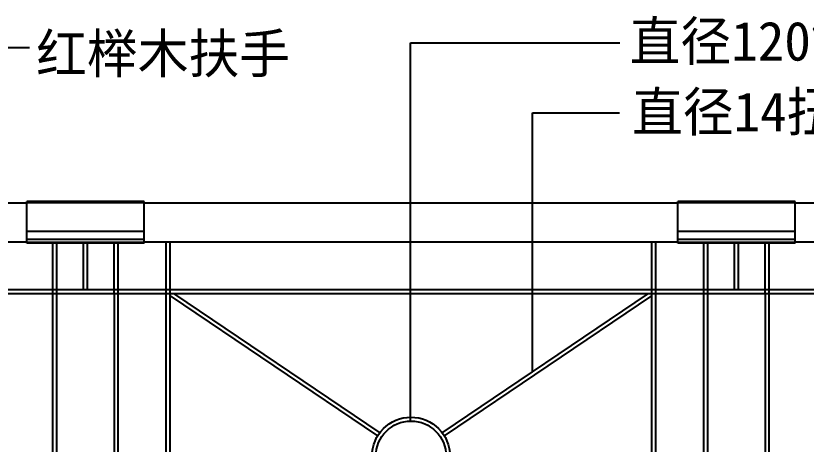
# Model space of a CAD drawing. Header units: metres. Extents: x 326 to 5262, y 5687 to 6949.
# Drawn here: x 1506 to 2720, y 6287 to 6945 of the extents above; entities that cross this region are included whole.
import ezdxf

# ---------------------------------------------------------------- set-up
doc = ezdxf.new("R2010")
doc.units = ezdxf.units.M
for name, color, linetype in [('3', 3, 'Continuous'), ('4', 4, 'Continuous'), ('DIM', 3, 'Continuous'), ('TEXT', 3, 'Continuous')]:
    doc.layers.add(name, color=color, linetype=linetype)
doc.dimstyles.get("Standard").update_dxf_attribs({"dimtxt": 2.5, "dimasz": 2.5, "dimexe": 1.25, "dimexo": 0.625, "dimtad": 1, "dimcen": 2.5, "dimazin": 3, "dimtfac": 1, "dimtmove": 0, "dimatfit": 3})

msp = doc.modelspace()

# ---------------------------------------------------------------- linework, layer by layer
at = {"layer": '3'}
for p, q in [((1522.81, 6658.19), (1702.81, 6658.19)), ((2522.81, 6658.19), (2702.81, 6658.19)), ((1522.81, 6614.56), (1702.81, 6614.56)), ((2522.81, 6614.56), (2702.81, 6614.56)), ((1522.81, 6601.95), (1702.81, 6601.95)), ((1522.81, 6597.25), (1702.81, 6597.25)), ((1562.81, 5938.78), (1562.81, 6595.78)), ((1568.81, 6518.78), (1568.81, 6595.78)), ((1609.81, 6524.78), (1609.81, 6595.78)), ((1615.81, 6524.78), (1615.81, 6595.78)), ((1656.81, 6518.78), (1656.81, 6595.78)), ((1662.81, 5938.78), (1662.81, 6595.78)), ((1736.81, 5938.78), (1736.81, 6597.77)), ((1742.81, 5938.78), (1742.81, 6597.77)), ((2482.81, 5938.78), (2482.81, 6597.77)), ((2488.81, 5938.78), (2488.81, 6597.77)), ((2522.81, 6601.95), (2702.81, 6601.95)), ((2522.81, 6597.25), (2702.81, 6597.25)), ((2562.81, 5938.78), (2562.81, 6595.78)), ((2568.81, 6518.78), (2568.81, 6595.78)), ((2609.81, 6524.78), (2609.81, 6595.78)), ((2615.81, 6524.78), (2615.81, 6595.78)), ((2656.81, 6518.78), (2656.81, 6595.78)), ((2662.81, 5938.78), (2662.81, 6595.78)), ((568.81, 6524.78), (5261.88, 6524.78)), ((568.81, 6518.78), (5261.88, 6518.78)), ((1568.81, 5938.78), (1568.81, 6518.78)), ((1657.24, 5938.78), (1657.24, 6518.78)), ((1742.81, 6515.16), (2061.48, 6299.84)), ((1748.17, 6518.78), (2064.84, 6304.82)), ((2160.78, 6304.82), (2477.45, 6518.78)), ((2164.14, 6299.84), (2482.81, 6515.16)), ((2568.81, 5938.78), (2568.81, 6518.78)), ((2657.24, 5938.78), (2657.24, 6518.78))]:
    msp.add_line(p, q, dxfattribs=at)
for radius in [60, 54]:
    msp.add_circle((2112.81, 6268.78), radius, dxfattribs=at)
at = {"layer": '4'}
for p, q in [((702.81, 6657.77), (1522.81, 6657.77)), ((1522.81, 6595.78), (1522.81, 6659.76)), ((1702.81, 6659.76), (1522.81, 6659.76)), ((1702.81, 6595.78), (1702.81, 6659.76)), ((1702.81, 6657.77), (2522.81, 6657.77)), ((2702.81, 6659.76), (2522.81, 6659.76)), ((2522.81, 6595.78), (2522.81, 6659.76)), ((2702.81, 6595.78), (2702.81, 6659.76)), ((2702.81, 6657.77), (3522.81, 6657.77)), ((702.81, 6597.77), (1522.81, 6597.77)), ((1702.81, 6595.78), (1522.81, 6595.78)), ((1702.81, 6597.77), (2522.81, 6597.77)), ((2702.81, 6595.78), (2522.81, 6595.78)), ((2702.81, 6597.77), (3522.81, 6597.77))]:
    msp.add_line(p, q, dxfattribs=at)

# ---------------------------------------------------------------- texts
at = {"layer": 'TEXT'}
for s, p in [('直径120铁圆环', (2448.55, 6876.25)), ('红榉木扶手', (1537.03, 6857.13)), ('直径14扭纹钢', (2452.31, 6767.71))]:
    msp.add_text(s, height=60, dxfattribs=at).set_placement(p)

# ---------------------------------------------------------------- leaders
at = {"layer": 'DIM'}
for points in [[(1355.5, 6620.09), (1355.5, 6896.39), (1526.87, 6896.39)], [(2111.9, 6323.59), (2111.9, 6903.65), (2433.66, 6903.65)], [(2299.63, 6399.17), (2299.63, 6796.13), (2433.22, 6796.13)]]:
    msp.add_leader(points, dimstyle='Standard', dxfattribs=at)

doc.saveas('drawing.dxf')
